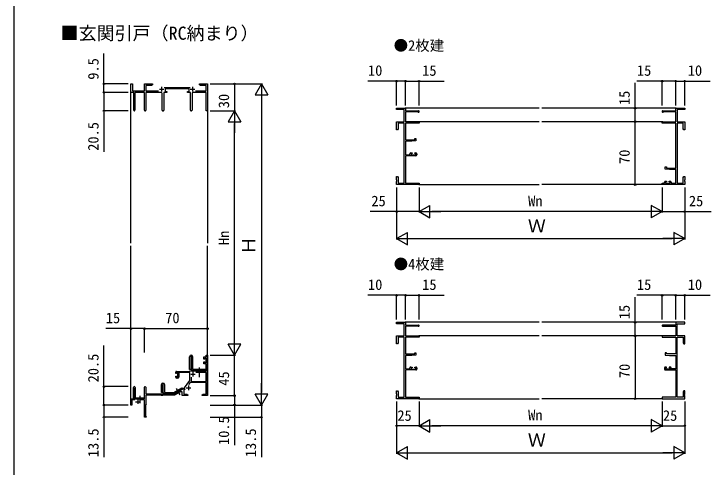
# Model space of a CAD drawing. Units: millimetres, scale not verified. Extents: x -700 to 700, y -1044 to 1038.
# Drawn here: x -700 to 74, y -87 to 417 of the extents above; entities that cross this region are included whole.
import ezdxf
from ezdxf.enums import TextEntityAlignment as Align

# ---------------------------------------------------------------- set-up
doc = ezdxf.new("R2010")
doc.units = ezdxf.units.MM
doc.header["$LTSCALE"] = 6
for name, color, linetype in [('0-1_USER1', 3, 'Continuous'), ('0-2_YKK_11', 7, 'Continuous'), ('0-3_YKK_12', 2, 'Continuous'), ('0-4_YKK_13', 4, 'Continuous'), ('0-5_YKK_D', 6, 'Continuous'), ('0-6_YKK_ZWAK', 7, 'Continuous')]:
    doc.layers.add(name, color=color, linetype=linetype)
doc.styles.add('ＭＳ ゴシック', font='')
doc.styles.get('ＭＳ ゴシック').set_extended_font_data('MS Gothic')

msp = doc.modelspace()

# ---------------------------------------------------------------- linework, layer by layer
at = {"layer": '0-2_YKK_11'}
for p, q in [((-538.5, 333.132), (-533.5, 333.132)), ((-536, 335.632), (-536, 330.632)), ((-533.308, 335.062), (-504.298, 335.062)), ((-504.1, 333.132), (-499.1, 333.132)), ((-501.6, 335.632), (-501.6, 330.632)), ((-535.45, 309.882), (-535.45, 328.432)), ((-502.15, 328.432), (-502.15, 309.882)), ((-252.5, 261.232), (-252.5, 259.932)), ((-252.5, 23.232), (-252.5, 21.932)), ((22.5, 23.232), (22.5, 21.932)), ((-503.7, 16.332), (-498.7, 16.332)), ((-501.2, 18.832), (-501.2, 13.832)), ((-517.8, 11.832), (-519.3, 11.832)), ((-508.7, 1.032), (-503.7, 1.032)), ((-506.2, 3.532), (-506.2, -1.468)), ((-565, -14.268), (-560, -14.268)), ((-562.5, -11.768), (-562.5, -16.768))]:
    msp.add_line(p, q, dxfattribs=at)
for points in [[(-567, 309.632), (-567, 329.432), (-570, 329.432), (-570, 338.932), (-568.37, 338.932), (-568.37, 331.062), (-555, 331.062), (-555, 338.932), (-546, 338.932), (-546, 337.932), (-547.091, 337.302), (-553.37, 337.302), (-553.37, 331.062), (-539.35, 331.062)], [(-504.05, 309.882), (-504.05, 329.432), (-507.4, 329.432), (-507.4, 330.432), (-505.4, 330.432), (-505.4, 333.432), (-532.2, 333.432), (-532.2, 330.432), (-530.2, 330.432), (-530.2, 329.432), (-533.55, 329.432), (-533.55, 309.882)], [(-498.25, 331.062), (-486.63, 331.062), (-486.63, 337.302), (-492.909, 337.302), (-494, 337.932), (-494, 338.932), (-490.458, 338.932), (-490.275, 338.812), (-489.725, 338.812), (-489.542, 338.932), (-489.458, 338.932), (-489.275, 338.812), (-488.725, 338.812), (-488.542, 338.932), (-485, 338.932), (-485, 308.932), (-486.63, 308.932), (-486.63, 329.432), (-501.15, 329.432)], [(-555, 309.747), (-555, 329.432), (-565.8, 329.432), (-565.8, 310.232), (-565.74, 310.052)], [(-536.45, 329.432), (-553.37, 329.432), (-553.37, 309.747)], [(-266.63, 228.562), (-266.63, 295.302), (-273.37, 295.302), (-273.37, 289.024), (-274, 287.932), (-275, 287.932), (-275, 296.932), (-266.63, 296.932), (-266.63, 310.302), (-275, 310.302), (-275, 311.932), (-265, 311.932), (-265, 308.932), (-250.7, 308.932)], [(20.7, 308.932), (35, 308.932), (35, 311.932), (45, 311.932), (45, 310.302), (36.63, 310.302), (36.63, 296.932), (45, 296.932), (45, 287.932), (44, 287.932), (43.37, 289.024), (43.37, 295.302), (36.63, 295.302)], [(-251.12, 307.672), (-251.3, 307.732), (-265, 307.732), (-265, 296.932), (-250, 296.932), (-250, 295.302), (-265, 295.302), (-265, 276.832), (-254.7, 276.832), (-254.7, 278.132), (-253.5, 278.132), (-253.5, 275.526), (-258, 275.132), (-265, 275.132), (-265, 260.132), (-260.1, 260.132), (-260.1, 261.232)], [(30.1, 229.832), (30.1, 228.562), (35, 228.562), (35, 243.732), (28, 243.732), (23.5, 244.126), (23.5, 246.732), (24.7, 246.732), (24.7, 245.432), (35, 245.432), (35, 295.302), (20, 295.302), (20, 296.932), (35, 296.932), (35, 307.732), (21.3, 307.732), (21.12, 307.672)], [(36.63, 295.302), (36.63, 228.562), (43.37, 228.562), (43.37, 234.841), (44, 235.932), (45, 235.932), (45, 232.391), (44.88, 232.207), (44.88, 231.657), (45, 231.474), (45, 231.391), (44.88, 231.207), (44.88, 230.657), (45, 230.474), (45, 226.932), (20, 226.932), (20, 228.562), (22.5, 228.562), (22.5, 229.832)], [(-253.5, 258.932), (-265, 258.932), (-265, 228.562), (-250, 228.562), (-250, 226.932), (-275, 226.932), (-275, 230.474), (-274.88, 230.657), (-274.88, 231.207), (-275, 231.391), (-275, 231.474), (-274.88, 231.657), (-274.88, 232.207), (-275, 232.391), (-275, 235.932), (-274, 235.932), (-273.37, 234.841), (-273.37, 228.562), (-266.63, 228.562)], [(-259.1, 262.232), (-257.8, 262.232), (-257.8, 261.432), (-258.9, 261.432), (-258.9, 259.932), (-253.7, 259.932), (-253.7, 261.432), (-254.8, 261.432), (-254.8, 262.232), (-253.5, 262.232)], [(23.5, 230.832), (24.8, 230.832), (24.8, 230.032), (23.7, 230.032), (23.7, 228.562), (28.9, 228.562), (28.9, 230.032), (27.8, 230.032), (27.8, 230.832), (29.1, 230.832)], [(-266.63, -9.438), (-266.63, 57.302), (-273.37, 57.302), (-273.37, 51.024), (-274, 49.932), (-275, 49.932), (-275, 58.932), (-266.63, 58.932), (-266.63, 72.302), (-275, 72.302), (-275, 73.932), (-265, 73.932), (-265, 70.932), (-250.7, 70.932)], [(-251.12, 69.672), (-251.3, 69.732), (-265, 69.732), (-265, 58.932), (-250, 58.932), (-250, 57.302), (-265, 57.302), (-265, 38.832), (-254.7, 38.832), (-254.7, 40.132), (-253.5, 40.132), (-253.5, 37.526), (-258, 37.132), (-265, 37.132), (-265, 22.132), (-260.1, 22.132), (-260.1, 23.232)], [(21.12, 69.672), (21.3, 69.732), (35, 69.732), (35, 58.932), (20, 58.932), (20, 57.302), (35, 57.302), (35, 38.832), (24.7, 38.832), (24.7, 40.132), (23.5, 40.132), (23.5, 37.526), (28, 37.132), (35, 37.132), (35, 22.132), (30.1, 22.132), (30.1, 23.232)], [(36.63, -9.438), (36.63, 57.302), (43.37, 57.302), (43.37, 51.024), (44, 49.932), (45, 49.932), (45, 58.932), (36.63, 58.932), (36.63, 72.302), (45, 72.302), (45, 73.932), (35, 73.932), (35, 70.932), (20.7, 70.932)], [(-519.3, 19.432), (-505, 19.432), (-504.8, 19.632), (-504.5, 19.932), (-486.63, 19.932), (-486.63, 27.832), (-488.9, 27.832), (-488.9, 30.132), (-488.1, 30.132), (-488.1, 29.032), (-486.63, 29.032), (-486.63, 34.232), (-488.1, 34.232), (-488.1, 33.132), (-488.9, 33.132), (-488.9, 35.432), (-486.63, 35.432), (-486.63, 37.432), (-485, 37.432), (-485, -7.568), (-487.042, -7.568), (-487.225, -7.448), (-487.775, -7.448), (-487.958, -7.568), (-488.042, -7.568), (-488.225, -7.448), (-488.775, -7.448), (-488.958, -7.568), (-491, -7.568), (-491, -6.568), (-489.909, -5.938), (-486.63, -5.938), (-486.63, 7.132), (-504.421, 7.132), (-505.943, 4.959)], [(-259.1, 24.232), (-257.8, 24.232), (-257.8, 23.432), (-258.9, 23.432), (-258.9, 21.932), (-253.7, 21.932), (-253.7, 23.432), (-254.8, 23.432), (-254.8, 24.232), (-253.5, 24.232)], [(29.1, 24.232), (27.8, 24.232), (27.8, 23.432), (28.9, 23.432), (28.9, 21.932), (23.7, 21.932), (23.7, 23.432), (24.8, 23.432), (24.8, 24.232), (23.5, 24.232)], [(-553.6, 1.732), (-553.6, -5.568), (-522.1, -5.568), (-510.691, 1.02), (-504.8, 9.432), (-504.8, 18.232), (-516.8, 18.232), (-516.8, 12.832)], [(-520.3, 12.832), (-520.3, 14.132), (-519.5, 14.132), (-519.5, 13.032), (-518, 13.032), (-518, 18.232), (-519.5, 18.232), (-519.5, 17.132), (-520.3, 17.132), (-520.3, 18.432)], [(-503.17, 13.046), (-503.17, 8.332), (-486.63, 8.332), (-486.63, 18.302), (-497.914, 18.302)], [(-253.5, 20.932), (-265, 20.932), (-265, -9.438), (-250, -9.438), (-250, -11.068), (-275, -11.068), (-275, -7.526), (-274.88, -7.343), (-274.88, -6.793), (-275, -6.609), (-275, -6.526), (-274.88, -6.343), (-274.88, -5.793), (-275, -5.609), (-275, -2.068), (-274, -2.068), (-273.37, -3.159), (-273.37, -9.438), (-266.63, -9.438)], [(23.5, 20.932), (35, 20.932), (35, -9.438), (20, -9.438), (20, -11.068), (45, -11.068), (45, -7.526), (44.88, -7.343), (44.88, -6.793), (45, -6.609), (45, -6.526), (44.88, -6.343), (44.88, -5.793), (45, -5.609), (45, -2.068), (44, -2.068), (43.37, -3.159), (43.37, -9.438), (36.63, -9.438)], [(-565.882, -12.268), (-569, -12.268), (-569, -18.068), (-570, -18.068), (-570, -11.068), (-555, -11.068), (-555, 1.732)], [(-509.705, -0.294), (-511.37, -1.255), (-511.37, -5.938), (-508.091, -5.938), (-507, -6.568), (-507, -7.568), (-513, -7.568), (-513, -3.268), (-514.856, -3.268), (-521.663, -7.198), (-534.801, -7.198), (-535.001, -7.383), (-535.2, -7.568), (-536, -7.568), (-536.2, -7.383), (-536.399, -7.198), (-553.37, -7.198), (-553.37, -16.669), (-553.185, -16.868), (-553, -17.068), (-553, -17.568), (-554, -17.568), (-554, -30.868), (-553, -30.868), (-553, -31.568), (-555, -31.568), (-555, -12.268), (-559.118, -12.268)]]:
    msp.add_lwpolyline(points, dxfattribs=at)
for centre, radius, start, end in [((-536.45, 328.432), 1, 0.00001, 89.99999), ((-501.15, 328.432), 1, 90.00001, 179.99999), ((-566.3, 309.632), 0.7, 179.99999, 36.8699), ((-554.185, 309.747), 0.815, 179.99999, 0.00001), ((-534.5, 309.882), 0.95, 179.99999, 0.00001), ((-503.1, 309.882), 0.95, 179.99999, 0.00001), ((-250.7, 308.232), 0.7, 233.1301, 90.00001), ((20.7, 308.232), 0.7, 89.99999, 306.8699), ((-259.1, 261.232), 1, 90.00001, 179.99999), ((-253.5, 261.232), 1, 0.00001, 89.99999), ((-253.5, 259.932), 1, 270.00001, 359.99999), ((23.5, 229.832), 1, 90.00001, 179.99999), ((29.1, 229.832), 1, 0.00001, 89.99999), ((-250.7, 70.232), 0.7, 233.1301, 90.00001), ((20.7, 70.232), 0.7, 89.99999, 306.8699), ((-259.1, 23.232), 1, 90.00001, 179.99999), ((-253.5, 23.232), 1, 0.00001, 89.99999), ((23.5, 23.232), 1, 90.00001, 179.99999), ((29.1, 23.232), 1, 0.00001, 89.99999), ((-519.3, 18.432), 1, 90.00001, 179.99999), ((-253.5, 21.932), 1, 270.00001, 359.99999), ((23.5, 21.932), 1, 180.00001, 269.99999), ((-519.3, 12.832), 1, 180.00001, 269.99999), ((-517.8, 12.832), 1, 270.00001, 359.99999), ((-554.3, 1.732), 0.7, 359.99999, 180.00001)]:
    msp.add_arc(centre, radius, start, end, dxfattribs=at)
at = {"layer": '0-3_YKK_12'}
for p, q in [((-570, 161.932), (-570, 338.932)), ((-485, 338.932), (-485, 161.932)), ((-116.5, 311.932), (-265.5, 311.932)), ((35.5, 311.932), (-113.5, 311.932)), ((-565.6, 308.932), (-567, 308.932)), ((-116.5, 296.932), (-264.5, 296.932)), ((20.7, 296.932), (-113.5, 296.932)), ((-250.3, 226.932), (-116.5, 226.932)), ((20.3, 226.932), (-113.5, 226.932)), ((-570, -18.068), (-570, 158.932)), ((-485, 37.432), (-485, 158.932)), ((-116.5, 73.932), (-265.5, 73.932)), ((35.5, 73.932), (-113.5, 73.932)), ((-116.5, 58.932), (-250.3, 58.932)), ((20.3, 58.932), (-113.5, 58.932)), ((-485, -7.068), (-485, 37.432)), ((-250.3, -11.068), (-116.5, -11.068)), ((20.3, -11.068), (-113.5, -11.068))]:
    msp.add_line(p, q, dxfattribs=at)
at = {"layer": '0-4_YKK_13'}
for p, q in [((-504.85, 21.432), (-504.85, 35.682)), ((-503.35, 35.682), (-503.35, 21.432)), ((-502.85, 35.682), (-502.85, 21.432)), ((-494.3, 23.858), (-494.3, 12.919)), ((-503.35, 21.432), (-504.85, 21.432)), ((-487.1, 19.932), (-501.35, 19.932)), ((-496.8, 19.932), (-496.8, 21.432)), ((-491.8, 19.932), (-491.8, 21.432)), ((-487.1, 19.932), (-487.1, 21.432)), ((-567.1, -10.568), (-567.1, 1.631)), ((-566.3, -10.568), (-566.3, 0.681)), ((-565.5, 1.631), (-565.5, -10.268)), ((-536.25, -4.068), (-536.25, 4.682)), ((-534.75, -4.068), (-534.75, 4.682)), ((-534.25, -4.068), (-534.25, 4.682)), ((-532.75, 4.682), (-532.75, -4.068)), ((-522.502, -4.068), (-513.454, 1.156)), ((-519.863, 0.257), (-515.893, -6.618)), ((-513.454, 1.156), (-512.704, -0.143)), ((-534.75, -4.068), (-536.25, -4.068)), ((-532.75, -4.068), (-522.502, -4.068)), ((-522.1, -5.568), (-532.75, -5.568)), ((-522.1, -5.568), (-512.704, -0.143)), ((-520.065, -4.393), (-520.815, -3.094)), ((-515.735, -1.893), (-516.485, -0.594)), ((-566.3, -10.568), (-567.1, -10.568)), ((-555.3, -10.268), (-565.5, -10.268)), ((-555.3, -11.068), (-565.5, -11.068)), ((-560, -7.842), (-560, -15.781)), ((-555.3, -11.068), (-555.3, -10.268))]:
    msp.add_line(p, q, dxfattribs=at)
msp.add_lwpolyline([(-487.1, 21.432), (-501.35, 21.432), (-501.35, 35.682)], dxfattribs=at)
for centre, radius, start, end in [((-503.1, 35.682), 1.75, 90, 180), ((-503.1, 35.682), 0.25, 90, 180), ((-503.1, 35.682), 1.75, 0, 90), ((-503.1, 35.682), 0.25, 0, 90), ((-501.35, 21.432), 1.5, 180, 270), ((-566.3, 1.631), 0.8, 0, 180), ((-534.5, 4.682), 1.75, 90, 180), ((-534.5, 4.682), 0.25, 90, 180), ((-534.5, 4.682), 1.75, 0, 90), ((-534.5, 4.682), 0.25, 0, 90), ((-532.75, -4.068), 1.5, 180, 270), ((-565.5, -10.268), 0.8, 180, 270)]:
    msp.add_arc(centre, radius, start, end, dxfattribs=at)
at = {"layer": '0-5_YKK_D'}
for p, q in [((-275, 314.932), (-275, 342.932)), ((-265, 314.932), (-265, 342.932)), ((-265, 314.932), (-265, 342.932)), ((-250, 314.932), (-250, 342.932)), ((20, 314.932), (20, 342.932)), ((35, 314.932), (35, 342.932)), ((35, 314.932), (35, 342.932)), ((45, 314.932), (45, 342.932)), ((-573, 338.932), (-601, 338.932)), ((-482, 338.932), (-454, 338.932)), ((-482, 338.932), (-424, 338.932)), ((-455, 338.932), (-455, 308.932)), ((-425, 338.932), (-432, 326.808)), ((-425, 338.932), (-418, 326.808)), ((-425, 338.932), (-425, 314.684)), ((-573, 329.432), (-601, 329.432)), ((-573, 329.432), (-601, 329.432)), ((-432, 326.808), (-418, 326.808)), ((-425, 324.932), (-425, -4.068)), ((17, 311.932), (-11, 311.932)), ((-573, 308.932), (-601, 308.932)), ((-482, 308.932), (-454, 308.932)), ((-482, 308.932), (-454, 308.932)), ((-455, 308.932), (-462, 296.808)), ((-455, 308.932), (-448, 296.808)), ((-455, 308.932), (-455, 284.684)), ((-462, 296.808), (-448, 296.808)), ((-455, 51.432), (-455, 294.932)), ((17, 296.932), (-11, 296.932)), ((17, 296.932), (-11, 296.932)), ((-10, 226.932), (-10, 296.932)), ((17, 226.932), (-11, 226.932)), ((-275, 223.932), (-275, 195.932)), ((-275, 223.932), (-275, 165.932)), ((-250, 223.932), (-250, 195.932)), ((-250, 223.932), (-250, 195.932)), ((20, 223.932), (20, 195.932)), ((20, 223.932), (20, 195.932)), ((45, 223.932), (45, 195.932)), ((45, 223.932), (45, 165.932)), ((-250, 196.932), (-237.876, 203.932)), ((-237.876, 189.932), (-237.876, 203.932)), ((20, 196.932), (7.876, 203.932)), ((7.876, 203.932), (7.876, 189.932)), ((-250, 196.932), (-237.876, 189.932)), ((-250, 196.932), (-225.751, 196.932)), ((6, 196.932), (-236, 196.932)), ((20, 196.932), (-4.249, 196.932)), ((20, 196.932), (7.876, 189.932)), ((-275, 166.932), (-262.876, 173.932)), ((-262.876, 159.932), (-262.876, 173.932)), ((45, 166.932), (32.876, 173.932)), ((32.876, 173.932), (32.876, 159.932)), ((-275, 166.932), (-262.876, 159.932)), ((-275, 166.932), (-250.751, 166.932)), ((-261, 166.932), (31, 166.932)), ((45, 166.932), (20.751, 166.932)), ((45, 166.932), (32.876, 159.932)), ((-275, 76.932), (-275, 104.932)), ((-265, 76.932), (-265, 104.932)), ((-265, 76.932), (-265, 104.932)), ((-250, 76.932), (-250, 104.932)), ((20, 76.932), (20, 104.932)), ((35, 76.932), (35, 104.932)), ((35, 76.932), (35, 104.932)), ((45, 76.932), (45, 104.932)), ((17, 73.932), (-11, 73.932)), ((-570, 40.432), (-570, 67.932)), ((-555, 40.432), (-555, 67.932)), ((-555, 40.432), (-555, 67.932)), ((-555, 66.932), (-485, 66.932)), ((-485, 40.432), (-485, 67.932)), ((-455, 37.432), (-455, 61.681)), ((17, 58.932), (-11, 58.932)), ((17, 58.932), (-11, 58.932)), ((-10, 58.932), (-10, -11.068)), ((-455, 37.432), (-462, 49.557)), ((-448, 49.557), (-462, 49.557)), ((-455, 37.432), (-448, 49.557)), ((-482, 37.432), (-454, 37.432)), ((-482, 37.432), (-454, 37.432)), ((-455, -7.568), (-455, 37.432)), ((-573, 2.431), (-601, 2.431)), ((-425, -18.068), (-425, 6.181)), ((-482, -7.568), (-454, -7.568)), ((-482, -7.568), (-454, -7.568)), ((-425, -18.068), (-432, -5.943)), ((-418, -5.943), (-432, -5.943)), ((-425, -18.068), (-418, -5.943)), ((-275, -14.068), (-275, -42.068)), ((-275, -14.068), (-275, -72.068)), ((-250, -14.068), (-250, -42.068)), ((-250, -14.068), (-250, -42.068)), ((17, -11.068), (-11, -11.068)), ((20, -14.068), (20, -42.068)), ((20, -14.068), (20, -42.068)), ((45, -14.068), (45, -42.068)), ((45, -14.068), (45, -72.068)), ((-573, -18.067), (-601, -18.067)), ((-573, -18.068), (-601, -18.068)), ((-482, -18.068), (-424, -18.068)), ((-482, -18.068), (-454, -18.068)), ((-482, -18.068), (-424.103, -18.068)), ((-573, -31.568), (-601, -31.568)), ((-482, -31.568), (-424.103, -31.568)), ((-250, -41.068), (-237.876, -34.068)), ((-237.876, -48.068), (-237.876, -34.068)), ((20, -41.068), (7.876, -34.068)), ((7.876, -34.068), (7.876, -48.068)), ((-250, -41.068), (-275, -41.068)), ((-250, -41.068), (-237.876, -48.068)), ((-250, -41.068), (-225.751, -41.068)), ((6, -41.068), (-236, -41.068)), ((20, -41.068), (-4.249, -41.068)), ((20, -41.068), (7.876, -48.068)), ((20, -41.068), (45, -41.068)), ((-275, -71.068), (-262.876, -64.068)), ((-262.876, -78.068), (-262.876, -64.068)), ((45, -71.068), (32.876, -64.068)), ((32.876, -64.068), (32.876, -78.068)), ((-275, -71.068), (-262.876, -78.068)), ((-275, -71.068), (-250.751, -71.068)), ((-261, -71.068), (31, -71.068)), ((45, -71.068), (20.751, -71.068)), ((45, -71.068), (32.876, -78.068))]:
    msp.add_line(p, q, dxfattribs=at)
for points in [[(-600, 329.432), (-600, 338.932), (-600, 372.878)], [(-265, 341.932), (-275, 341.932), (-306.8, 341.932)], [(-265, 341.932), (-250, 341.932), (-221.964, 341.932)], [(35, 341.932), (20, 341.932), (-8.036, 341.932)], [(35, 341.932), (45, 341.932), (73.4, 341.932)], [(-10, 296.932), (-10, 311.932), (-10, 339.969)], [(-600, 329.432), (-600, 308.932), (-600, 263.26)], [(-250, 196.932), (-275, 196.932), (-304.309, 196.932)], [(20, 196.932), (45, 196.932), (74.309, 196.932)], [(-265, 103.932), (-275, 103.932), (-306.8, 103.932)], [(-265, 103.932), (-250, 103.932), (-221.964, 103.932)], [(-10, 58.932), (-10, 73.932), (-10, 101.969)], [(35, 103.932), (20, 103.932), (-8.036, 103.932)], [(35, 103.932), (45, 103.932), (73.4, 103.932)], [(-555, 66.932), (-570, 66.932), (-598.036, 66.932)], [(-600, -18.067), (-600, 2.431), (-600, 48.104)], [(-455, -7.568), (-455, -18.068), (-455, -62.468)], [(-600, -18.068), (-600, -31.568), (-600, -75.968)], [(-425.103, -18.068), (-425.103, -31.568), (-425.103, -75.968)]]:
    msp.add_lwpolyline(points, dxfattribs=at)
for centre in [(-275, 341.932), (-265, 341.932), (-265, 341.932), (-250, 341.932), (20, 341.932), (35, 341.932), (35, 341.932), (45, 341.932), (-600, 338.932), (-455, 338.932), (-600, 329.432), (-600, 329.432), (-600, 308.932), (-10, 311.932), (-10, 296.932), (-10, 296.932), (-10, 226.932), (-275, 196.932), (45, 196.932), (-275, 103.932), (-265, 103.932), (-265, 103.932), (-250, 103.932), (20, 103.932), (35, 103.932), (35, 103.932), (45, 103.932), (-10, 73.932), (-570, 66.932), (-555, 66.932), (-555, 66.932), (-485, 66.932), (-10, 58.932), (-10, 58.932), (-600, 2.431), (-455, -7.568), (-455, -7.568), (-10, -11.068), (-600, -18.067), (-600, -18.068), (-455, -18.068), (-600, -31.568), (-425.103, -31.568), (-275, -41.068), (45, -41.068)]:
    msp.add_circle(centre, 0.85, dxfattribs=at)
at = {"layer": '0-6_YKK_ZWAK'}
msp.add_line((-700, 996.5), (-700, -1043.5), dxfattribs=at)

# ---------------------------------------------------------------- texts
at = {"layer": '0-1_USER1', "style": 'ＭＳ ゴシック'}
for s, height, p in [('■玄関引戸（RC納まり）', 14.66, (-648.205, 383.546)), ('●2枚建', 11.73, (-278.182, 372.205)), ('●4枚建', 11.73, (-278.182, 129.205))]:
    msp.add_text(s, height=height, dxfattribs=at).set_placement(p, align=Align.BOTTOM_LEFT)
at = {"layer": '0-5_YKK_D', "style": 'ＭＳ ゴシック'}
for s, height, p in [('9.5', 11.73, (-602.5, 343.56)), ('30', 11.73, (-457.5, 311.904)), ('15', 11.73, (-12.5, 315.378)), ('20.5', 11.73, (-602.5, 264.578)), ('70', 11.73, (-12.5, 249.932)), ('Hn', 11.73, (-457.5, 159.773)), ('Ｈ', 14.66, (-427.5, 149.296)), ('15', 11.73, (-12.5, 77.378)), ('20.5', 11.73, (-602.5, 7.149)), ('70', 11.73, (-12.5, 11.932)), ('45', 11.73, (-457.5, 3.478)), ('10.5', 11.73, (-457.5, -62.422)), ('13.5', 11.73, (-602.5, -75.922)), ('13.5', 11.73, (-427.603, -75.922))]:
    msp.add_text(s, height=height, rotation=90, dxfattribs=at).set_placement(p, align=Align.BOTTOM_LEFT)
for s, height, p in [('10', 11.73, (-306.755, 344.432)), ('15', 11.73, (-246.555, 344.432)), ('15', 11.73, (-7.991, 344.432)), ('10', 11.73, (48.445, 344.432)), ('25', 11.73, (-302.991, 199.432)), ('Wn', 11.73, (-128.864, 199.432)), ('25', 11.73, (49.718, 199.432)), ('Ｗ', 14.66, (-129.205, 169.432)), ('10', 11.73, (-306.755, 106.432)), ('15', 11.73, (-246.555, 106.432)), ('15', 11.73, (-7.991, 106.432)), ('10', 11.73, (48.445, 106.432)), ('15', 11.73, (-597.991, 69.432)), ('70', 11.73, (-532, 69.432)), ('25', 11.73, (-274.136, -39.068)), ('Wn', 11.73, (-128.864, -38.568)), ('25', 11.73, (20.864, -39.068)), ('Ｗ', 14.66, (-129.205, -68.568))]:
    msp.add_text(s, height=height, dxfattribs=at).set_placement(p, align=Align.BOTTOM_LEFT)

doc.saveas('drawing.dxf')
